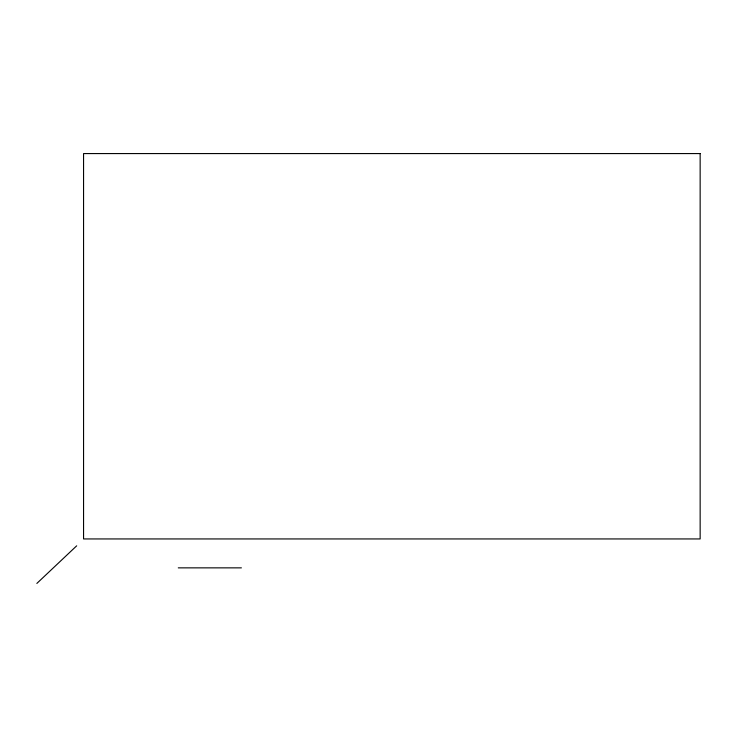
<?xml version="1.0" encoding="UTF-8"?>
<svg xmlns="http://www.w3.org/2000/svg" width="737" height="737" viewBox="0 0 737 737"><rect width="100%" height="100%" fill="white"/><g stroke="black" fill="none" stroke-linecap="round" stroke-linejoin="round"><path stroke-width="1.11" d="M36.85 583.428L76.685 545.822M178.28 567.858L241.404 567.858M700.15 153.572L83.557 153.572L83.557 538.94L700.15 538.94L700.15 153.572"/></g></svg>
